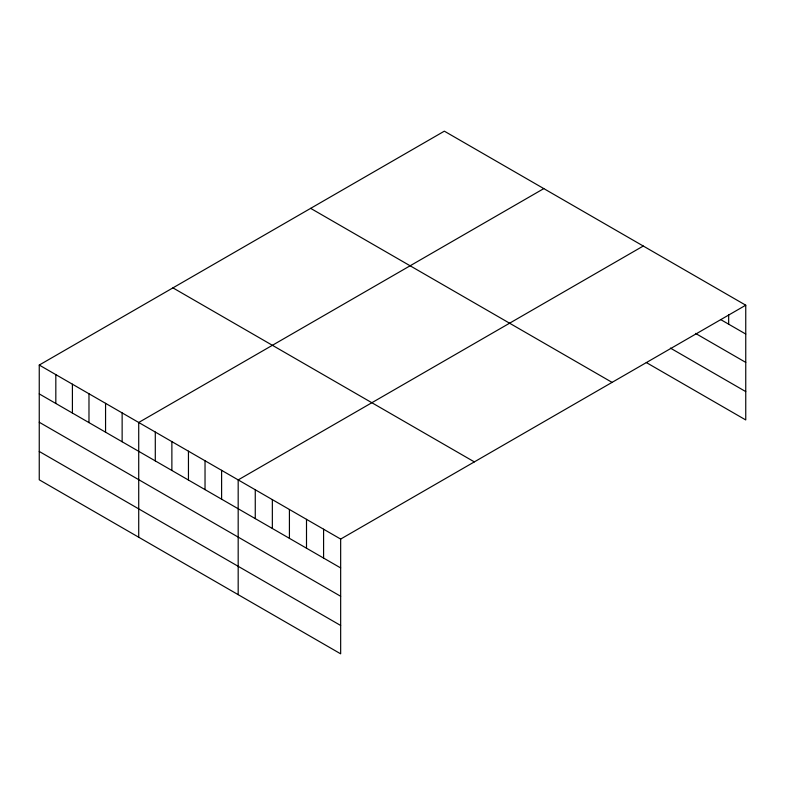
<?xml version="1.0" encoding="UTF-8"?>
<svg xmlns="http://www.w3.org/2000/svg" width="785" height="785" viewBox="0 0 785 785"><rect width="100%" height="100%" fill="white"/><g stroke="black" fill="none" stroke-linecap="round" stroke-linejoin="round"><path stroke-width="1.18" d="M39.25 365.054L340.661 539.069L340.661 653.827L39.25 479.802L39.25 365.054L444.339 131.173L745.75 305.198L745.75 419.946L646.281 362.523M543.799 188.606L138.719 422.477L138.719 537.225M643.268 246.029L238.179 479.91L238.179 594.657M340.661 539.069L745.75 305.198M720.63 319.554L745.75 334.047M695.51 333.389L745.75 362.395M670.4 348.098L745.75 391.597M310.654 208.359L612.074 382.373M172.926 287.869L474.346 461.894M39.25 393.903L340.661 567.928M39.25 422.251L340.661 596.276M39.25 451.453L340.661 625.478M728.666 314.569L728.666 324.185M323.587 529.208L323.587 558.066M306.503 519.346L306.503 548.205M289.42 509.485L289.42 538.343M272.346 499.623L272.346 528.482M255.262 489.761L255.262 518.62M221.606 470.333L221.606 499.191M205.032 460.766L205.032 489.614M188.449 451.189L188.449 480.047M171.876 441.621L171.876 470.47M155.293 432.054L155.293 460.903M122.136 412.91L122.136 441.759M105.563 403.333L105.563 432.192M88.98 393.766L88.98 422.615M72.406 384.199L72.406 413.047M55.823 374.622L55.823 403.48"/></g></svg>
